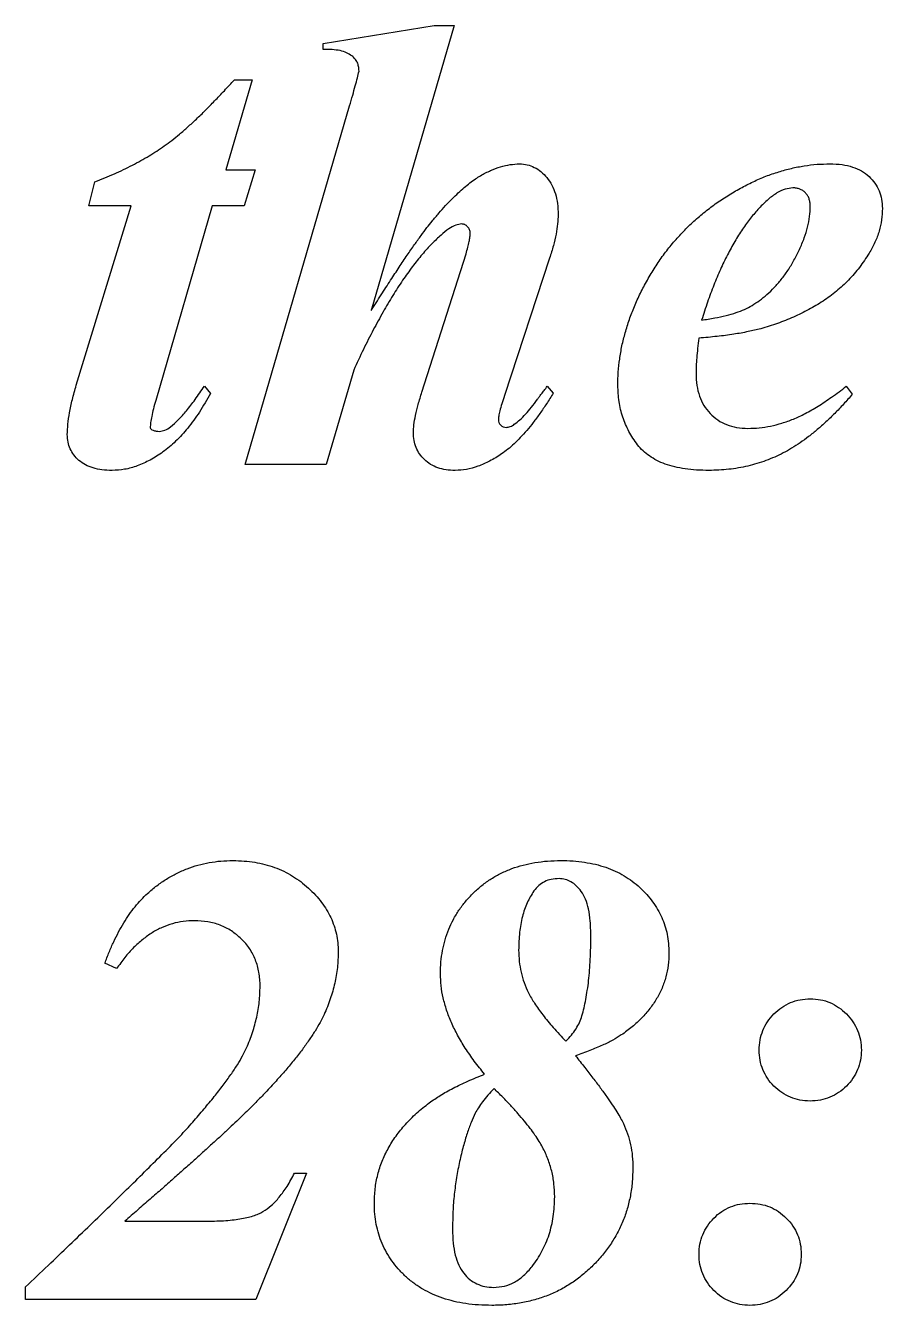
# Model space of a CAD drawing. Header units: inches. Extents: x -8.75 to 0, y -0.78 to 2.88.
# Drawn here: x -3.9856 to -3.6887, y 1.2942 to 1.7377 of the extents above; entities that cross this region are included whole.
import ezdxf

# ---------------------------------------------------------------- set-up
doc = ezdxf.new("R2010")
doc.units = ezdxf.units.IN
doc.header["$MEASUREMENT"] = 0

msp = doc.modelspace()

# ---------------------------------------------------------------- linework, layer by layer
at = {"color": 7, "linetype": 'Continuous', "lineweight": 25}
for p, q in [((-3.88248, 1.73146), (-3.84404, 1.73771)), ((-3.8371, 1.73771), (-3.86591, 1.63892)), ((-3.84404, 1.73771), (-3.8371, 1.73771)), ((-3.88248, 1.72938), (-3.88248, 1.73146)), ((-3.90715, 1.71896), (-3.91627, 1.68771)), ((-3.91324, 1.71896), (-3.90715, 1.71896)), ((-3.90956, 1.58563), (-3.87333, 1.70991)), ((-3.91627, 1.68771), (-3.90608, 1.68771)), ((-3.90608, 1.68771), (-3.90992, 1.67521)), ((-3.96373, 1.67521), (-3.96158, 1.68358)), ((-3.96803, 1.61307), (-3.94902, 1.67521)), ((-3.94902, 1.67521), (-3.96373, 1.67521)), ((-3.92096, 1.67521), (-3.94052, 1.60783)), ((-3.90992, 1.67521), (-3.92096, 1.67521)), ((-3.84827, 1.6107), (-3.833, 1.65861)), ((-3.80403, 1.65715), (-3.81972, 1.60946)), ((-3.87193, 1.61828), (-3.88144, 1.58563)), ((-3.92366, 1.61271), (-3.92158, 1.61017)), ((-3.80484, 1.61271), (-3.80276, 1.61034)), ((-3.70123, 1.61271), (-3.69915, 1.60995)), ((-3.88144, 1.58563), (-3.90956, 1.58563)), ((-3.95406, 1.41088), (-3.95813, 1.41273)), ((-3.88827, 1.34001), (-3.90579, 1.29626)), ((-3.89244, 1.34001), (-3.88827, 1.34001)), ((-3.95126, 1.32334), (-3.92369, 1.32334)), ((-3.98561, 1.29626), (-3.98561, 1.30062)), ((-3.90579, 1.29626), (-3.98561, 1.29626))]:
    msp.add_line(p, q, dxfattribs=at)
for points, knots in [([(-3.87255, 1.72723), (-3.87314, 1.72762), (-3.87441, 1.72845), (-3.87676, 1.72911), (-3.87948, 1.72946), (-3.88144, 1.72941), (-3.88248, 1.72938)], [0, 0, 0, 0, 0.204337, 0.435005, 0.69821, 1, 1, 1, 1]), ([(-3.87008, 1.72196), (-3.87011, 1.72249), (-3.87017, 1.72353), (-3.87062, 1.72499), (-3.87144, 1.72625), (-3.87218, 1.7269), (-3.87255, 1.72723)], [0, 0, 0, 0, 0.265526, 0.514444, 0.752194, 1, 1, 1, 1]), ([(-3.87333, 1.70991), (-3.87297, 1.71115), (-3.87228, 1.71346), (-3.87144, 1.71672), (-3.87065, 1.71948), (-3.87026, 1.72119), (-3.87008, 1.72196)], [0, 0, 0, 0, 0.3096075, 0.5798246, 0.8095431, 1, 1, 1, 1]), ([(-3.96158, 1.68358), (-3.95932, 1.68447), (-3.95492, 1.68622), (-3.94866, 1.68923), (-3.94288, 1.69245), (-3.93837, 1.69537), (-3.9349, 1.69798), (-3.93216, 1.70014), (-3.92934, 1.70265), (-3.92635, 1.70536), (-3.92325, 1.70837), (-3.92004, 1.71168), (-3.91665, 1.7152), (-3.9144, 1.71769), (-3.91324, 1.71896)], [0, 0, 0, 0, 0.120172, 0.234507, 0.343418, 0.447385, 0.500336, 0.558038, 0.620076, 0.686978, 0.757998, 0.833949, 0.914855, 1, 1, 1, 1]), ([(-3.84479, 1.66994), (-3.84399, 1.67088), (-3.84244, 1.67269), (-3.84014, 1.67527), (-3.83788, 1.67758), (-3.83574, 1.67967), (-3.83368, 1.68153), (-3.83171, 1.68316), (-3.82982, 1.68453), (-3.82746, 1.68604), (-3.82457, 1.68751), (-3.82114, 1.68884), (-3.81775, 1.68963), (-3.81551, 1.68974), (-3.81441, 1.6898)], [0, 0, 0, 0, 0.098594, 0.190898, 0.276935, 0.356828, 0.430658, 0.499201, 0.561431, 0.618084, 0.722633, 0.821089, 0.911954, 1, 1, 1, 1]), ([(-3.81441, 1.6898), (-3.81353, 1.68975), (-3.81177, 1.68965), (-3.80925, 1.68865), (-3.80694, 1.68713), (-3.80489, 1.68502), (-3.80318, 1.68243), (-3.80191, 1.67939), (-3.80122, 1.67594), (-3.80112, 1.67351), (-3.80107, 1.67225)], [0, 0, 0, 0, 0.108195, 0.214475, 0.325674, 0.444897, 0.572296, 0.703214, 0.845636, 1, 1, 1, 1]), ([(-3.7804, 1.61304), (-3.78037, 1.61456), (-3.78031, 1.61761), (-3.77978, 1.62217), (-3.77903, 1.62675), (-3.77786, 1.6313), (-3.77644, 1.63588), (-3.77466, 1.64043), (-3.77262, 1.64501), (-3.7702, 1.64953), (-3.76756, 1.65397), (-3.76467, 1.6582), (-3.76152, 1.6622), (-3.75814, 1.66596), (-3.75455, 1.66954), (-3.7507, 1.67284), (-3.74665, 1.67596), (-3.74238, 1.6788), (-3.73799, 1.68134), (-3.73358, 1.68361), (-3.72916, 1.68554), (-3.72471, 1.68707), (-3.72028, 1.68828), (-3.71583, 1.68917), (-3.71138, 1.68971), (-3.7084, 1.68977), (-3.70693, 1.6898)], [0, 0, 0, 0, 0.039082, 0.078362, 0.117989, 0.158248, 0.199189, 0.24105, 0.28388, 0.328057, 0.3726, 0.416552, 0.459861, 0.503325, 0.546527, 0.59004, 0.633619, 0.677877, 0.721755, 0.764051, 0.805409, 0.845552, 0.884872, 0.923553, 0.962033, 1, 1, 1, 1]), ([(-3.70693, 1.6898), (-3.70551, 1.68976), (-3.70284, 1.68969), (-3.69913, 1.68882), (-3.69591, 1.68748), (-3.69331, 1.68551), (-3.69126, 1.68317), (-3.68976, 1.6805), (-3.68889, 1.67751), (-3.68879, 1.67544), (-3.68873, 1.67437)], [0, 0, 0, 0, 0.157556, 0.296643, 0.423401, 0.542675, 0.6567, 0.76879, 0.880952, 1, 1, 1, 1]), ([(-3.71972, 1.68146), (-3.72063, 1.68136), (-3.72259, 1.68114), (-3.72549, 1.67967), (-3.72853, 1.67742), (-3.73044, 1.67546), (-3.73147, 1.6744)], [0, 0, 0, 0, 0.195013, 0.416861, 0.68378, 1, 1, 1, 1]), ([(-3.71373, 1.67512), (-3.71374, 1.67558), (-3.71377, 1.67648), (-3.71412, 1.67774), (-3.71462, 1.67888), (-3.7154, 1.67979), (-3.7163, 1.68055), (-3.71735, 1.68108), (-3.71849, 1.68142), (-3.71931, 1.68145), (-3.71972, 1.68146)], [0, 0, 0, 0, 0.142801, 0.272978, 0.397465, 0.51751, 0.637554, 0.753126, 0.873718, 1, 1, 1, 1]), ([(-3.80107, 1.67225), (-3.80111, 1.67117), (-3.8012, 1.66889), (-3.80181, 1.66529), (-3.80271, 1.66132), (-3.80357, 1.65858), (-3.80403, 1.65715)], [0, 0, 0, 0, 0.209004, 0.443557, 0.70733, 1, 1, 1, 1]), ([(-3.75136, 1.63563), (-3.74985, 1.63586), (-3.747, 1.6363), (-3.74301, 1.63719), (-3.73954, 1.63812), (-3.73654, 1.63931), (-3.73381, 1.64071), (-3.73124, 1.64248), (-3.72864, 1.64452), (-3.72612, 1.64697), (-3.72368, 1.64976), (-3.72139, 1.65291), (-3.71928, 1.65639), (-3.7174, 1.66015), (-3.71579, 1.664), (-3.71459, 1.6678), (-3.71387, 1.6715), (-3.71378, 1.67393), (-3.71373, 1.67512)], [0, 0, 0, 0, 0.076865, 0.145034, 0.205136, 0.257311, 0.307089, 0.35899, 0.414116, 0.473151, 0.535406, 0.600225, 0.668527, 0.740015, 0.811443, 0.877706, 0.940411, 1, 1, 1, 1]), ([(-3.73147, 1.6744), (-3.73247, 1.67328), (-3.73452, 1.67097), (-3.73729, 1.6671), (-3.73997, 1.66285), (-3.74249, 1.65818), (-3.74494, 1.65314), (-3.7472, 1.64767), (-3.7494, 1.64182), (-3.7507, 1.63773), (-3.75136, 1.63563)], [0, 0, 0, 0, 0.102496, 0.210714, 0.32463, 0.445355, 0.572975, 0.707181, 0.84953, 1, 1, 1, 1]), ([(-3.68873, 1.67437), (-3.68879, 1.67304), (-3.68891, 1.67038), (-3.6898, 1.66642), (-3.69122, 1.66251), (-3.69261, 1.66006), (-3.69332, 1.65881)], [0, 0, 0, 0, 0.242528, 0.485953, 0.737487, 1, 1, 1, 1]), ([(-3.86591, 1.63892), (-3.86474, 1.64075), (-3.86249, 1.64427), (-3.85925, 1.64933), (-3.8562, 1.65388), (-3.85346, 1.65801), (-3.85096, 1.66167), (-3.84866, 1.66482), (-3.84667, 1.66756), (-3.84538, 1.66919), (-3.84479, 1.66994)], [0, 0, 0, 0, 0.173877, 0.333793, 0.479504, 0.611991, 0.729823, 0.833527, 0.924039, 1, 1, 1, 1]), ([(-3.83447, 1.66896), (-3.83516, 1.66886), (-3.83676, 1.66862), (-3.83919, 1.66718), (-3.84191, 1.66499), (-3.84376, 1.66317), (-3.84479, 1.66216)], [0, 0, 0, 0, 0.166187, 0.382288, 0.65827, 1, 1, 1, 1]), ([(-3.83154, 1.66581), (-3.83158, 1.66621), (-3.83166, 1.66703), (-3.83242, 1.668), (-3.83331, 1.66884), (-3.83409, 1.66892), (-3.83447, 1.66896)], [0, 0, 0, 0, 0.253161, 0.511631, 0.767134, 1, 1, 1, 1]), ([(-3.833, 1.65861), (-3.83278, 1.65938), (-3.83237, 1.66079), (-3.8319, 1.66275), (-3.83162, 1.66439), (-3.83156, 1.66537), (-3.83154, 1.66581)], [0, 0, 0, 0, 0.326208, 0.598677, 0.822608, 1, 1, 1, 1]), ([(-3.84479, 1.66216), (-3.84593, 1.66093), (-3.8483, 1.65837), (-3.85168, 1.65409), (-3.85509, 1.64936), (-3.85847, 1.64409), (-3.86185, 1.63836), (-3.86523, 1.63212), (-3.86866, 1.6254), (-3.87082, 1.6207), (-3.87193, 1.61828)], [0, 0, 0, 0, 0.097381, 0.201941, 0.314889, 0.435268, 0.563663, 0.700252, 0.84603, 1, 1, 1, 1]), ([(-3.69332, 1.65881), (-3.69441, 1.65715), (-3.69657, 1.65389), (-3.7004, 1.64947), (-3.7046, 1.64553), (-3.70927, 1.64216), (-3.71424, 1.63918), (-3.71953, 1.63664), (-3.72507, 1.63438), (-3.72893, 1.63324), (-3.73089, 1.63267)], [0, 0, 0, 0, 0.126688, 0.250228, 0.372514, 0.49468, 0.617641, 0.742739, 0.869822, 1, 1, 1, 1]), ([(-3.73089, 1.63267), (-3.73233, 1.63232), (-3.73542, 1.63157), (-3.74045, 1.63067), (-3.74616, 1.62994), (-3.75021, 1.62957), (-3.75234, 1.62938)], [0, 0, 0, 0, 0.20459, 0.439082, 0.704993, 1, 1, 1, 1]), ([(-3.75234, 1.62938), (-3.75249, 1.6282), (-3.75277, 1.62594), (-3.75305, 1.6227), (-3.75327, 1.61978), (-3.7533, 1.61794), (-3.75331, 1.61708)], [0, 0, 0, 0, 0.289329, 0.553966, 0.789077, 1, 1, 1, 1]), ([(-3.75331, 1.61708), (-3.75327, 1.61571), (-3.75318, 1.61308), (-3.7522, 1.60937), (-3.75071, 1.60604), (-3.74852, 1.60325), (-3.74588, 1.6009), (-3.74271, 1.59932), (-3.73916, 1.59829), (-3.73665, 1.59818), (-3.73534, 1.59813)], [0, 0, 0, 0, 0.138619, 0.267658, 0.388404, 0.508312, 0.626725, 0.744958, 0.866809, 1, 1, 1, 1]), ([(-3.97115, 1.59595), (-3.97111, 1.59714), (-3.97102, 1.5997), (-3.97038, 1.60375), (-3.96941, 1.60828), (-3.9685, 1.61142), (-3.96803, 1.61307)], [0, 0, 0, 0, 0.205405, 0.439032, 0.704171, 1, 1, 1, 1]), ([(-3.92158, 1.61017), (-3.9228, 1.60801), (-3.92516, 1.60386), (-3.9292, 1.59832), (-3.9334, 1.59365), (-3.93781, 1.58995), (-3.94231, 1.58713), (-3.94676, 1.58507), (-3.95121, 1.58378), (-3.9542, 1.58362), (-3.95566, 1.58355)], [0, 0, 0, 0, 0.164549, 0.315664, 0.452911, 0.579345, 0.695512, 0.802853, 0.903381, 1, 1, 1, 1]), ([(-3.93538, 1.59868), (-3.93448, 1.59946), (-3.93251, 1.60115), (-3.92974, 1.60437), (-3.92669, 1.60825), (-3.92471, 1.61116), (-3.92366, 1.61271)], [0, 0, 0, 0, 0.1935158, 0.4247589, 0.6927919, 1, 1, 1, 1]), ([(-3.85123, 1.59663), (-3.85118, 1.59755), (-3.85108, 1.59956), (-3.85047, 1.60282), (-3.84957, 1.60661), (-3.84872, 1.60927), (-3.84827, 1.6107)], [0, 0, 0, 0, 0.190139, 0.419159, 0.688586, 1, 1, 1, 1]), ([(-3.80276, 1.61034), (-3.80353, 1.60911), (-3.80503, 1.60672), (-3.80735, 1.60333), (-3.80961, 1.60024), (-3.81188, 1.59745), (-3.8141, 1.59496), (-3.81628, 1.59274), (-3.81848, 1.5909), (-3.82123, 1.5888), (-3.82467, 1.58675), (-3.82876, 1.58492), (-3.83277, 1.58377), (-3.83542, 1.58362), (-3.83671, 1.58355)], [0, 0, 0, 0, 0.096691, 0.187562, 0.272718, 0.351723, 0.426334, 0.494711, 0.55819, 0.616931, 0.724725, 0.823275, 0.914478, 1, 1, 1, 1]), ([(-3.80826, 1.60819), (-3.80806, 1.60847), (-3.8076, 1.60911), (-3.80682, 1.61013), (-3.80589, 1.61136), (-3.80521, 1.61224), (-3.80484, 1.61271)], [0, 0, 0, 0, 0.18485, 0.41446, 0.680809, 1, 1, 1, 1]), ([(-3.74885, 1.58355), (-3.75029, 1.58357), (-3.75304, 1.5836), (-3.757, 1.58404), (-3.76063, 1.5847), (-3.76392, 1.58568), (-3.76686, 1.58694), (-3.76946, 1.58847), (-3.77172, 1.59028), (-3.7742, 1.59308), (-3.77668, 1.59696), (-3.77881, 1.60202), (-3.78018, 1.60741), (-3.78032, 1.61114), (-3.7804, 1.61304)], [0, 0, 0, 0, 0.087244, 0.167641, 0.242272, 0.311244, 0.376044, 0.436772, 0.49455, 0.55161, 0.663388, 0.773209, 0.884729, 1, 1, 1, 1]), ([(-3.73534, 1.59813), (-3.73403, 1.59817), (-3.73138, 1.59824), (-3.72743, 1.59889), (-3.72347, 1.59991), (-3.71945, 1.60133), (-3.71528, 1.60331), (-3.71084, 1.60585), (-3.70611, 1.60905), (-3.70291, 1.61145), (-3.70123, 1.61271)], [0, 0, 0, 0, 0.1042596, 0.2096672, 0.317162, 0.4276736, 0.5474073, 0.6830783, 0.8332115, 1, 1, 1, 1]), ([(-3.94052, 1.60783), (-3.9408, 1.60685), (-3.94132, 1.60501), (-3.94191, 1.60244), (-3.94231, 1.60025), (-3.94238, 1.5989), (-3.94241, 1.59829)], [0, 0, 0, 0, 0.315165, 0.585756, 0.812505, 1, 1, 1, 1]), ([(-3.81972, 1.60946), (-3.82003, 1.60851), (-3.8206, 1.60677), (-3.82124, 1.60441), (-3.82169, 1.60257), (-3.82177, 1.60151), (-3.8218, 1.60106)], [0, 0, 0, 0, 0.346514, 0.630526, 0.845425, 1, 1, 1, 1]), ([(-3.81627, 1.59953), (-3.81562, 1.60004), (-3.81424, 1.60112), (-3.81226, 1.6031), (-3.81025, 1.60549), (-3.80895, 1.60726), (-3.80826, 1.60819)], [0, 0, 0, 0, 0.20907, 0.444263, 0.707529, 1, 1, 1, 1]), ([(-3.69915, 1.60995), (-3.70016, 1.60879), (-3.70214, 1.60652), (-3.7052, 1.60334), (-3.70823, 1.6004), (-3.71122, 1.59772), (-3.71422, 1.59531), (-3.71719, 1.59316), (-3.72011, 1.59121), (-3.72402, 1.58906), (-3.72905, 1.58683), (-3.73538, 1.58495), (-3.74202, 1.58377), (-3.74655, 1.58362), (-3.74885, 1.58355)], [0, 0, 0, 0, 0.0791, 0.154916, 0.227172, 0.295979, 0.361898, 0.424661, 0.484745, 0.542227, 0.654471, 0.766987, 0.881447, 1, 1, 1, 1]), ([(-3.94241, 1.59829), (-3.94234, 1.59813), (-3.94215, 1.59771), (-3.94133, 1.59739), (-3.94035, 1.59715), (-3.9396, 1.59711), (-3.93922, 1.59709)], [0, 0, 0, 0, 0.146229, 0.373492, 0.681429, 1, 1, 1, 1]), ([(-3.93922, 1.59709), (-3.93857, 1.59717), (-3.93715, 1.59735), (-3.936, 1.59821), (-3.93538, 1.59868)], [0, 0, 0, 0, 0.456588, 1, 1, 1, 1]), ([(-3.8218, 1.60106), (-3.82177, 1.60073), (-3.82169, 1.60005), (-3.82101, 1.59922), (-3.82014, 1.59858), (-3.81944, 1.59849), (-3.8191, 1.59846)], [0, 0, 0, 0, 0.2345703, 0.4896423, 0.7576677, 1, 1, 1, 1]), ([(-3.8191, 1.59846), (-3.81861, 1.59851), (-3.81757, 1.59861), (-3.81672, 1.59921), (-3.81627, 1.59953)], [0, 0, 0, 0, 0.473439, 1, 1, 1, 1]), ([(-3.95566, 1.58355), (-3.95682, 1.58359), (-3.95903, 1.58366), (-3.96214, 1.58432), (-3.96487, 1.58538), (-3.96715, 1.58692), (-3.96892, 1.58884), (-3.97023, 1.59099), (-3.97101, 1.5934), (-3.9711, 1.59509), (-3.97115, 1.59595)], [0, 0, 0, 0, 0.156482, 0.296729, 0.42572, 0.547555, 0.663201, 0.773821, 0.884124, 1, 1, 1, 1]), ([(-3.83671, 1.58355), (-3.83779, 1.58358), (-3.83986, 1.58365), (-3.84276, 1.58438), (-3.84531, 1.58556), (-3.84743, 1.58721), (-3.84915, 1.58919), (-3.85033, 1.59149), (-3.85113, 1.59398), (-3.85119, 1.59574), (-3.85123, 1.59663)], [0, 0, 0, 0, 0.147064, 0.281475, 0.406087, 0.527604, 0.646379, 0.76039, 0.878051, 1, 1, 1, 1]), ([(-3.94335, 1.43695), (-3.94229, 1.43786), (-3.94021, 1.43966), (-3.93683, 1.44197), (-3.93332, 1.44394), (-3.92969, 1.44557), (-3.9259, 1.44682), (-3.92197, 1.44768), (-3.91791, 1.44827), (-3.91515, 1.44832), (-3.91376, 1.44834)], [0, 0, 0, 0, 0.128892, 0.254326, 0.377327, 0.500308, 0.621746, 0.745074, 0.871561, 1, 1, 1, 1]), ([(-3.91376, 1.44834), (-3.91247, 1.44831), (-3.90994, 1.44824), (-3.90624, 1.44782), (-3.90271, 1.44707), (-3.89934, 1.44602), (-3.89612, 1.44469), (-3.89311, 1.44302), (-3.89023, 1.44109), (-3.88762, 1.43884), (-3.88516, 1.43648), (-3.88309, 1.43391), (-3.88128, 1.43131), (-3.87979, 1.4286), (-3.87869, 1.42577), (-3.87787, 1.42286), (-3.87736, 1.41984), (-3.8773, 1.4178), (-3.87727, 1.41677)], [0, 0, 0, 0, 0.072328, 0.141401, 0.208456, 0.273954, 0.338464, 0.402873, 0.466708, 0.531787, 0.595769, 0.65704, 0.715994, 0.773328, 0.829486, 0.885624, 0.94223, 1, 1, 1, 1]), ([(-3.84186, 1.40912), (-3.84183, 1.41049), (-3.84178, 1.41318), (-3.8412, 1.41712), (-3.84033, 1.42092), (-3.83906, 1.42451), (-3.83744, 1.42794), (-3.8355, 1.43122), (-3.83312, 1.43427), (-3.83047, 1.43716), (-3.82752, 1.43981), (-3.82429, 1.44208), (-3.82083, 1.44402), (-3.81715, 1.44563), (-3.81321, 1.44682), (-3.80906, 1.44769), (-3.80469, 1.44827), (-3.80169, 1.44832), (-3.80016, 1.44834)], [0, 0, 0, 0, 0.063902, 0.125821, 0.185683, 0.245304, 0.303564, 0.362661, 0.422664, 0.48399, 0.545727, 0.60717, 0.668205, 0.73062, 0.794256, 0.860053, 0.928502, 1, 1, 1, 1]), ([(-3.80016, 1.44834), (-3.79874, 1.44833), (-3.79599, 1.44829), (-3.79198, 1.4478), (-3.78818, 1.44712), (-3.78463, 1.44606), (-3.78129, 1.44477), (-3.77821, 1.44313), (-3.77533, 1.44123), (-3.77273, 1.43903), (-3.7704, 1.43662), (-3.76832, 1.43411), (-3.76659, 1.43145), (-3.76514, 1.42868), (-3.76404, 1.42577), (-3.76325, 1.42275), (-3.76279, 1.4196), (-3.76272, 1.41746), (-3.76269, 1.41638)], [0, 0, 0, 0, 0.076752, 0.149805, 0.219479, 0.286517, 0.350623, 0.413975, 0.475679, 0.538089, 0.599018, 0.657728, 0.714851, 0.771333, 0.827556, 0.883664, 0.940914, 1, 1, 1, 1]), ([(-3.80077, 1.44209), (-3.80167, 1.44205), (-3.8034, 1.44197), (-3.80581, 1.44111), (-3.80793, 1.43976), (-3.80897, 1.43846), (-3.8095, 1.4378)], [0, 0, 0, 0, 0.265059, 0.51026, 0.749392, 1, 1, 1, 1]), ([(-3.78977, 1.4224), (-3.7898, 1.42406), (-3.78986, 1.42715), (-3.79044, 1.43139), (-3.79146, 1.43487), (-3.79289, 1.43759), (-3.79467, 1.43958), (-3.79653, 1.44104), (-3.79861, 1.44191), (-3.80005, 1.44203), (-3.80077, 1.44209)], [0, 0, 0, 0, 0.198988, 0.369728, 0.511137, 0.630931, 0.73497, 0.827761, 0.913434, 1, 1, 1, 1]), ([(-3.8095, 1.4378), (-3.81033, 1.43646), (-3.81203, 1.43369), (-3.81359, 1.42879), (-3.81463, 1.42329), (-3.81472, 1.41938), (-3.81477, 1.41732)], [0, 0, 0, 0, 0.219447, 0.453608, 0.712823, 1, 1, 1, 1]), ([(-3.95813, 1.41273), (-3.95766, 1.41403), (-3.95673, 1.41656), (-3.95512, 1.42018), (-3.95343, 1.42357), (-3.95165, 1.42673), (-3.94976, 1.42965), (-3.94773, 1.43232), (-3.94563, 1.43478), (-3.9441, 1.43624), (-3.94335, 1.43695)], [0, 0, 0, 0, 0.144559, 0.282426, 0.414545, 0.541247, 0.661952, 0.77876, 0.891531, 1, 1, 1, 1]), ([(-3.92711, 1.42751), (-3.9284, 1.42746), (-3.93097, 1.42737), (-3.93472, 1.42655), (-3.93834, 1.42524), (-3.94181, 1.4234), (-3.94511, 1.42101), (-3.9483, 1.41815), (-3.95133, 1.41476), (-3.95313, 1.4122), (-3.95406, 1.41088)], [0, 0, 0, 0, 0.117464, 0.232201, 0.347477, 0.465547, 0.587707, 0.716036, 0.853442, 1, 1, 1, 1]), ([(-3.90436, 1.40479), (-3.90437, 1.40561), (-3.90441, 1.40723), (-3.9047, 1.40959), (-3.90523, 1.41182), (-3.90594, 1.41394), (-3.90687, 1.41594), (-3.90796, 1.41784), (-3.90931, 1.4196), (-3.91134, 1.42175), (-3.91421, 1.42408), (-3.91816, 1.42609), (-3.92251, 1.4273), (-3.92555, 1.42744), (-3.92711, 1.42751)], [0, 0, 0, 0, 0.068718, 0.134275, 0.19739, 0.259389, 0.32003, 0.380772, 0.44203, 0.504029, 0.626786, 0.747603, 0.870348, 1, 1, 1, 1]), ([(-3.79283, 1.39453), (-3.79258, 1.39544), (-3.79207, 1.39732), (-3.79146, 1.40026), (-3.79095, 1.40343), (-3.79048, 1.4068), (-3.79017, 1.41039), (-3.78996, 1.41421), (-3.78977, 1.41823), (-3.78977, 1.42099), (-3.78977, 1.4224)], [0, 0, 0, 0, 0.1005208, 0.207004, 0.3208115, 0.4422911, 0.5701556, 0.7058406, 0.8495035, 1, 1, 1, 1]), ([(-3.87727, 1.41677), (-3.87732, 1.41493), (-3.87742, 1.41125), (-3.87844, 1.40577), (-3.87996, 1.40031), (-3.88175, 1.39578), (-3.88361, 1.39211), (-3.88533, 1.38916), (-3.88742, 1.38607), (-3.88975, 1.38275), (-3.8925, 1.37931), (-3.89552, 1.37565), (-3.89888, 1.37184), (-3.90127, 1.36929), (-3.9025, 1.36797)], [0, 0, 0, 0, 0.097643, 0.195437, 0.295531, 0.398598, 0.453557, 0.514315, 0.580083, 0.651646, 0.730131, 0.814123, 0.904057, 1, 1, 1, 1]), ([(-3.81477, 1.41732), (-3.81472, 1.41602), (-3.81463, 1.41345), (-3.814, 1.40965), (-3.81291, 1.406), (-3.81139, 1.40236), (-3.80915, 1.39866), (-3.8063, 1.39465), (-3.80267, 1.39027), (-3.7999, 1.38731), (-3.79843, 1.38575)], [0, 0, 0, 0, 0.1070242, 0.2108032, 0.3147614, 0.4192787, 0.5338062, 0.6679458, 0.8235568, 1, 1, 1, 1]), ([(-3.76269, 1.41638), (-3.76273, 1.41495), (-3.76282, 1.41214), (-3.76368, 1.40804), (-3.76501, 1.40413), (-3.76688, 1.40042), (-3.7693, 1.39697), (-3.77211, 1.39367), (-3.77544, 1.39062), (-3.77793, 1.38881), (-3.77919, 1.38789)], [0, 0, 0, 0, 0.1244426, 0.2453119, 0.3646542, 0.4846577, 0.6066929, 0.7317516, 0.8632717, 1, 1, 1, 1]), ([(-3.82656, 1.37429), (-3.82777, 1.3758), (-3.83011, 1.37875), (-3.83327, 1.38325), (-3.8359, 1.38771), (-3.83809, 1.39209), (-3.83975, 1.39643), (-3.84097, 1.40071), (-3.84173, 1.40494), (-3.84181, 1.40774), (-3.84186, 1.40912)], [0, 0, 0, 0, 0.150016, 0.291035, 0.424543, 0.549846, 0.669336, 0.783527, 0.893303, 1, 1, 1, 1]), ([(-3.93206, 1.35284), (-3.93059, 1.35444), (-3.92778, 1.35755), (-3.92386, 1.36213), (-3.92032, 1.3664), (-3.91722, 1.37036), (-3.91455, 1.37404), (-3.91228, 1.37741), (-3.91048, 1.38052), (-3.90862, 1.38421), (-3.90693, 1.38869), (-3.90544, 1.39403), (-3.90453, 1.3994), (-3.90441, 1.40299), (-3.90436, 1.40479)], [0, 0, 0, 0, 0.1079555, 0.2080504, 0.299514, 0.382814, 0.4580288, 0.5252654, 0.5844021, 0.6362007, 0.7303429, 0.8214393, 0.9109789, 1, 1, 1, 1]), ([(-3.73144, 1.38265), (-3.73138, 1.38383), (-3.73126, 1.38616), (-3.73024, 1.38949), (-3.72861, 1.39256), (-3.72637, 1.39527), (-3.72365, 1.39754), (-3.72059, 1.39923), (-3.71721, 1.40025), (-3.71487, 1.40037), (-3.71367, 1.40043)], [0, 0, 0, 0, 0.126414, 0.249214, 0.370702, 0.497401, 0.624843, 0.748464, 0.871265, 1, 1, 1, 1]), ([(-3.71367, 1.40043), (-3.71249, 1.40037), (-3.71017, 1.40025), (-3.70684, 1.39923), (-3.7038, 1.39754), (-3.70113, 1.39525), (-3.69884, 1.39257), (-3.69722, 1.38949), (-3.6962, 1.38616), (-3.69608, 1.38383), (-3.69602, 1.38265)], [0, 0, 0, 0, 0.1269995, 0.2492464, 0.3724151, 0.4995495, 0.6275812, 0.7496316, 0.8730005, 1, 1, 1, 1]), ([(-3.79843, 1.38575), (-3.79776, 1.38644), (-3.79647, 1.38777), (-3.79487, 1.38996), (-3.79362, 1.3922), (-3.79309, 1.39377), (-3.79283, 1.39453)], [0, 0, 0, 0, 0.2734, 0.529946, 0.76921, 1, 1, 1, 1]), ([(-3.77919, 1.38789), (-3.78016, 1.38729), (-3.78227, 1.38598), (-3.78592, 1.38422), (-3.79024, 1.38241), (-3.79338, 1.38127), (-3.79505, 1.38067)], [0, 0, 0, 0, 0.195663, 0.426601, 0.695624, 1, 1, 1, 1]), ([(-3.79505, 1.38067), (-3.79399, 1.37933), (-3.79198, 1.37678), (-3.7891, 1.37311), (-3.78656, 1.36971), (-3.7843, 1.36663), (-3.78239, 1.36384), (-3.78078, 1.36137), (-3.7795, 1.35918), (-3.77819, 1.35667), (-3.77697, 1.35362), (-3.77592, 1.34985), (-3.77529, 1.34587), (-3.77522, 1.34315), (-3.77519, 1.34177)], [0, 0, 0, 0, 0.114144, 0.218508, 0.313235, 0.398792, 0.474787, 0.540679, 0.597169, 0.644751, 0.730404, 0.817385, 0.907355, 1, 1, 1, 1]), ([(-3.7138, 1.36501), (-3.71497, 1.36507), (-3.71729, 1.36518), (-3.72061, 1.36621), (-3.72367, 1.36784), (-3.72637, 1.37007), (-3.72861, 1.37278), (-3.73023, 1.37584), (-3.73127, 1.37916), (-3.73138, 1.38147), (-3.73144, 1.38265)], [0, 0, 0, 0, 0.127361, 0.249955, 0.372353, 0.5, 0.627647, 0.750045, 0.872639, 1, 1, 1, 1]), ([(-3.69602, 1.38265), (-3.69608, 1.38147), (-3.69619, 1.37916), (-3.69723, 1.37584), (-3.69884, 1.37277), (-3.70112, 1.3701), (-3.7038, 1.36781), (-3.70689, 1.36622), (-3.71025, 1.36518), (-3.71259, 1.36507), (-3.7138, 1.36501)], [0, 0, 0, 0, 0.1268097, 0.2488739, 0.3707419, 0.4985823, 0.6247761, 0.7476773, 0.8708617, 1, 1, 1, 1]), ([(-3.84573, 1.36439), (-3.84448, 1.36526), (-3.84184, 1.3671), (-3.83735, 1.36957), (-3.83221, 1.37202), (-3.82851, 1.37351), (-3.82656, 1.37429)], [0, 0, 0, 0, 0.210321, 0.446778, 0.70857, 1, 1, 1, 1]), ([(-3.9025, 1.36797), (-3.90303, 1.36741), (-3.90414, 1.36622), (-3.90594, 1.3644), (-3.90792, 1.36241), (-3.91011, 1.3603), (-3.91248, 1.35801), (-3.91506, 1.35562), (-3.91778, 1.35302), (-3.92076, 1.35034), (-3.92391, 1.34748), (-3.92723, 1.34443), (-3.93078, 1.3413), (-3.9345, 1.338), (-3.9384, 1.33454), (-3.94253, 1.33095), (-3.94683, 1.32719), (-3.94977, 1.32464), (-3.95126, 1.32334)], [0, 0, 0, 0, 0.035173, 0.073813, 0.1162804, 0.1622341, 0.2120225, 0.2653093, 0.3220753, 0.3827076, 0.4471811, 0.5151317, 0.5869606, 0.6619375, 0.7407575, 0.8237909, 0.9099735, 1, 1, 1, 1]), ([(-3.8233, 1.36934), (-3.82403, 1.36857), (-3.82541, 1.36711), (-3.82719, 1.36487), (-3.8287, 1.36281), (-3.82946, 1.3614), (-3.82981, 1.36075)], [0, 0, 0, 0, 0.293902, 0.557068, 0.792485, 1, 1, 1, 1]), ([(-3.80227, 1.33181), (-3.80232, 1.33332), (-3.80242, 1.33632), (-3.80321, 1.34073), (-3.80458, 1.34496), (-3.80611, 1.34838), (-3.80767, 1.35111), (-3.80913, 1.3533), (-3.81085, 1.35564), (-3.81282, 1.35811), (-3.81505, 1.36074), (-3.81756, 1.36349), (-3.82032, 1.36639), (-3.82229, 1.36834), (-3.8233, 1.36934)], [0, 0, 0, 0, 0.102196, 0.202841, 0.302195, 0.402063, 0.455323, 0.515175, 0.579772, 0.651877, 0.728944, 0.813128, 0.903462, 1, 1, 1, 1]), ([(-3.86477, 1.32956), (-3.86472, 1.33125), (-3.86461, 1.33459), (-3.86367, 1.33948), (-3.86216, 1.34418), (-3.86003, 1.34865), (-3.8573, 1.35293), (-3.85402, 1.35702), (-3.85015, 1.36089), (-3.84723, 1.36321), (-3.84573, 1.36439)], [0, 0, 0, 0, 0.122545, 0.242982, 0.360795, 0.48048, 0.602882, 0.729229, 0.860943, 1, 1, 1, 1]), ([(-3.82981, 1.36075), (-3.83031, 1.35971), (-3.8314, 1.35745), (-3.8327, 1.35359), (-3.83405, 1.34908), (-3.83528, 1.34397), (-3.83634, 1.33843), (-3.83714, 1.33263), (-3.83759, 1.32666), (-3.83765, 1.32262), (-3.83769, 1.32058)], [0, 0, 0, 0, 0.08336, 0.182229, 0.295868, 0.425864, 0.564887, 0.705883, 0.851547, 1, 1, 1, 1]), ([(-3.98561, 1.30062), (-3.98301, 1.30308), (-3.97792, 1.30791), (-3.97045, 1.31505), (-3.9633, 1.32195), (-3.95642, 1.32858), (-3.94989, 1.33499), (-3.94366, 1.34116), (-3.93775, 1.34707), (-3.93392, 1.35095), (-3.93206, 1.35284)], [0, 0, 0, 0, 0.1434573, 0.281362, 0.4143311, 0.542064, 0.6645532, 0.7814984, 0.893518, 1, 1, 1, 1]), ([(-3.92369, 1.32334), (-3.92253, 1.32336), (-3.92029, 1.32339), (-3.91707, 1.32351), (-3.91411, 1.32376), (-3.91143, 1.32416), (-3.90902, 1.32461), (-3.90686, 1.32514), (-3.90499, 1.32583), (-3.9028, 1.32689), (-3.90028, 1.32877), (-3.89753, 1.33178), (-3.8948, 1.33554), (-3.89326, 1.33846), (-3.89244, 1.34001)], [0, 0, 0, 0, 0.091068, 0.175381, 0.253117, 0.323638, 0.387726, 0.445722, 0.497414, 0.543843, 0.636437, 0.741781, 0.862466, 1, 1, 1, 1]), ([(-3.77519, 1.34177), (-3.77523, 1.34014), (-3.77532, 1.33693), (-3.77599, 1.33221), (-3.77706, 1.32768), (-3.77857, 1.32334), (-3.78053, 1.3192), (-3.78292, 1.31524), (-3.78573, 1.31147), (-3.78898, 1.30796), (-3.79252, 1.30472), (-3.79633, 1.30189), (-3.80038, 1.29951), (-3.80466, 1.29754), (-3.80919, 1.29605), (-3.81394, 1.29497), (-3.81892, 1.29431), (-3.82232, 1.29422), (-3.82405, 1.29418)], [0, 0, 0, 0, 0.064168, 0.126293, 0.187341, 0.247075, 0.307096, 0.367483, 0.428846, 0.492057, 0.555582, 0.617288, 0.678777, 0.740348, 0.802508, 0.866054, 0.93199, 1, 1, 1, 1]), ([(-3.81012, 1.30769), (-3.80949, 1.30853), (-3.80825, 1.31022), (-3.80666, 1.31294), (-3.80529, 1.31577), (-3.80417, 1.31873), (-3.80334, 1.32182), (-3.8027, 1.32504), (-3.80236, 1.32838), (-3.8023, 1.33066), (-3.80227, 1.33181)], [0, 0, 0, 0, 0.121956, 0.243345, 0.365015, 0.486181, 0.610226, 0.735948, 0.866406, 1, 1, 1, 1]), ([(-3.82405, 1.29418), (-3.82559, 1.29421), (-3.82861, 1.29427), (-3.833, 1.29472), (-3.83713, 1.29551), (-3.84102, 1.2966), (-3.84464, 1.29805), (-3.84803, 1.29977), (-3.85113, 1.30183), (-3.85397, 1.30418), (-3.85649, 1.30678), (-3.85873, 1.30955), (-3.86059, 1.3125), (-3.86213, 1.3156), (-3.86331, 1.31886), (-3.86414, 1.32228), (-3.86469, 1.32586), (-3.86475, 1.32831), (-3.86477, 1.32956)], [0, 0, 0, 0, 0.076232, 0.149049, 0.217865, 0.284264, 0.348325, 0.410473, 0.47163, 0.532218, 0.592163, 0.650564, 0.707719, 0.764584, 0.821102, 0.879137, 0.938243, 1, 1, 1, 1]), ([(-3.75227, 1.31188), (-3.75221, 1.31308), (-3.7521, 1.3154), (-3.75107, 1.31873), (-3.74945, 1.32179), (-3.7472, 1.32449), (-3.74451, 1.32677), (-3.74144, 1.32839), (-3.73812, 1.32942), (-3.73581, 1.32953), (-3.73463, 1.32959)], [0, 0, 0, 0, 0.128284, 0.250644, 0.372807, 0.50021, 0.62836, 0.750523, 0.872883, 1, 1, 1, 1]), ([(-3.73463, 1.32959), (-3.73343, 1.32954), (-3.73108, 1.32942), (-3.72772, 1.32838), (-3.72462, 1.32679), (-3.72196, 1.32447), (-3.71967, 1.3218), (-3.71806, 1.31873), (-3.71702, 1.3154), (-3.71691, 1.31308), (-3.71686, 1.31188)], [0, 0, 0, 0, 0.1288914, 0.2518405, 0.3745068, 0.5012086, 0.6288046, 0.7504398, 0.8722706, 1, 1, 1, 1]), ([(-3.83769, 1.32058), (-3.83764, 1.31896), (-3.83755, 1.31594), (-3.83686, 1.31173), (-3.83564, 1.30819), (-3.83394, 1.3053), (-3.83178, 1.30309), (-3.82926, 1.30158), (-3.82647, 1.30056), (-3.82448, 1.30047), (-3.82346, 1.30043)], [0, 0, 0, 0, 0.174506, 0.325244, 0.458038, 0.575571, 0.683905, 0.786801, 0.890729, 1, 1, 1, 1]), ([(-3.73463, 1.29418), (-3.73581, 1.29423), (-3.73812, 1.29435), (-3.74144, 1.29538), (-3.74451, 1.297), (-3.7472, 1.29927), (-3.74945, 1.30198), (-3.75107, 1.30504), (-3.7521, 1.30837), (-3.75221, 1.31069), (-3.75227, 1.31188)], [0, 0, 0, 0, 0.127117, 0.249477, 0.37164, 0.49979, 0.627193, 0.749356, 0.871716, 1, 1, 1, 1]), ([(-3.71686, 1.31188), (-3.71691, 1.3107), (-3.71703, 1.30837), (-3.71805, 1.30502), (-3.71975, 1.30199), (-3.72202, 1.29928), (-3.72471, 1.297), (-3.72779, 1.29538), (-3.73112, 1.29435), (-3.73345, 1.29424), (-3.73463, 1.29418)], [0, 0, 0, 0, 0.127902, 0.249897, 0.372812, 0.50058, 0.628348, 0.750147, 0.873262, 1, 1, 1, 1]), ([(-3.82346, 1.30043), (-3.8222, 1.30051), (-3.81969, 1.30068), (-3.81612, 1.30215), (-3.81281, 1.30446), (-3.81105, 1.30657), (-3.81012, 1.30769)], [0, 0, 0, 0, 0.239502, 0.477142, 0.724924, 1, 1, 1, 1])]:
    msp.add_open_spline(points, degree=3, knots=knots, dxfattribs=at)

doc.saveas('drawing.dxf')
